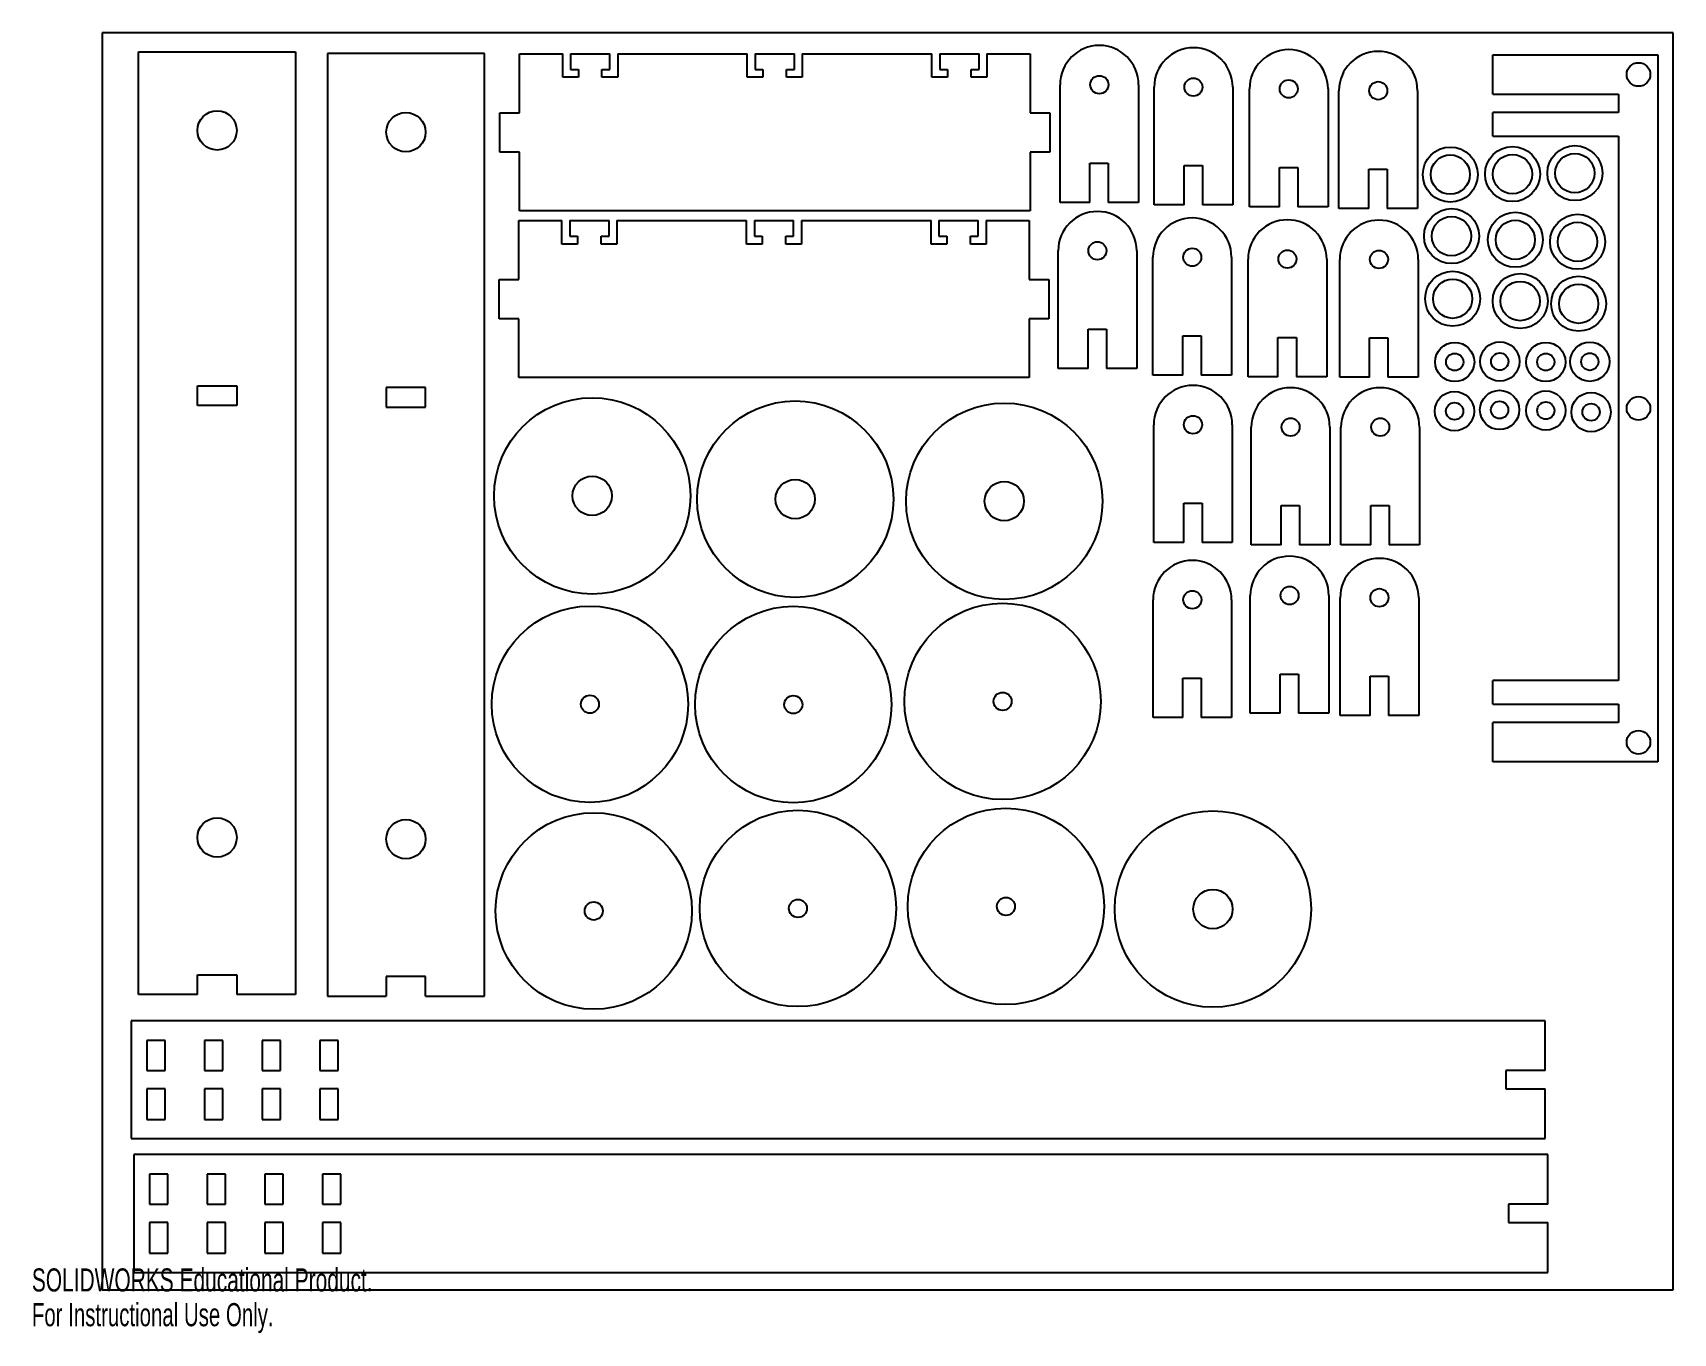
# Model space of a CAD drawing. Extents: x 0 to 10.4, y 0 to 8.3.
import ezdxf
from ezdxf.enums import TextEntityAlignment as Align

# ---------------------------------------------------------------- set-up
doc = ezdxf.new("R2010")
doc.units = 0
doc.layers.get('0').update_dxf_attribs({"linetype": 'CONTINUOUS'})

msp = doc.modelspace()

# ---------------------------------------------------------------- linework, layer by layer
at = {"color": 7, "linetype": 'CONTINUOUS'}
for p, q in [((0.448, 8.276), (0.448, 0.276)), ((10.448, 8.276), (0.448, 8.276)), ((10.448, 0.276), (10.448, 8.276)), ((0.679, 8.155), (1.679, 8.155)), ((0.679, 2.155), (0.679, 8.155)), ((1.679, 8.155), (1.679, 2.155)), ((1.881, 8.144), (1.881, 2.144)), ((2.881, 8.144), (1.881, 8.144)), ((2.881, 2.144), (2.881, 8.144)), ((3.104, 7.767), (3.104, 8.143)), ((3.104, 8.143), (3.379, 8.143)), ((3.379, 7.993), (3.379, 8.143)), ((3.429, 8.143), (3.679, 8.143)), ((3.429, 8.143), (3.429, 8.043)), ((3.429, 8.043), (3.479, 8.043)), ((3.479, 8.043), (3.479, 7.993)), ((3.629, 8.043), (3.679, 8.043)), ((3.629, 7.993), (3.629, 8.043)), ((3.679, 8.043), (3.679, 8.143)), ((3.729, 8.143), (4.554, 8.143)), ((3.729, 8.143), (3.729, 7.993)), ((4.554, 7.993), (4.554, 8.143)), ((4.604, 8.143), (4.604, 8.043)), ((4.604, 8.143), (4.854, 8.143)), ((4.604, 8.043), (4.654, 8.043)), ((4.654, 8.043), (4.654, 7.993)), ((4.804, 7.993), (4.804, 8.043)), ((4.804, 8.043), (4.854, 8.043)), ((4.854, 8.043), (4.854, 8.143)), ((4.904, 8.143), (4.904, 7.993)), ((4.904, 8.143), (5.729, 8.143)), ((5.729, 7.993), (5.729, 8.143)), ((5.779, 8.143), (5.779, 8.043)), ((5.779, 8.143), (6.029, 8.143)), ((5.779, 8.043), (5.829, 8.043)), ((5.829, 8.043), (5.829, 7.993)), ((5.979, 8.043), (6.029, 8.043)), ((5.979, 7.993), (5.979, 8.043)), ((6.029, 8.043), (6.029, 8.143)), ((6.079, 8.143), (6.354, 8.143)), ((6.079, 8.143), (6.079, 7.993)), ((6.354, 8.143), (6.354, 7.767)), ((9.3, 7.886), (9.3, 8.136)), ((9.3, 8.136), (10.349, 8.136)), ((10.349, 8.136), (10.349, 3.636)), ((3.479, 7.993), (3.379, 7.993)), ((3.729, 7.993), (3.629, 7.993)), ((4.654, 7.993), (4.554, 7.993)), ((4.904, 7.993), (4.804, 7.993)), ((5.829, 7.993), (5.729, 7.993)), ((6.079, 7.993), (5.979, 7.993)), ((6.545, 7.196), (6.545, 7.946)), ((7.045, 7.946), (7.045, 7.196)), ((7.144, 7.181), (7.144, 7.931)), ((7.644, 7.931), (7.644, 7.181)), ((7.751, 7.169), (7.751, 7.919)), ((8.251, 7.919), (8.251, 7.169)), ((8.32, 7.158), (8.32, 7.908)), ((8.82, 7.908), (8.82, 7.158)), ((9.3, 7.886), (10.099, 7.886)), ((10.099, 7.886), (10.099, 7.769)), ((2.979, 7.517), (2.979, 7.767)), ((2.979, 7.767), (3.104, 7.767)), ((6.354, 7.767), (6.479, 7.767)), ((6.479, 7.767), (6.479, 7.517)), ((10.099, 7.769), (9.3, 7.769)), ((9.3, 7.619), (9.3, 7.769)), ((9.3, 7.619), (10.099, 7.619)), ((10.099, 7.619), (10.099, 4.153)), ((3.104, 7.517), (2.979, 7.517)), ((3.104, 7.143), (3.104, 7.517)), ((6.354, 7.517), (6.354, 7.143)), ((6.479, 7.517), (6.354, 7.517)), ((6.735, 7.196), (6.735, 7.446)), ((6.735, 7.446), (6.852, 7.446)), ((6.852, 7.446), (6.852, 7.196)), ((7.334, 7.431), (7.451, 7.431)), ((7.334, 7.181), (7.334, 7.431)), ((7.451, 7.431), (7.451, 7.181)), ((7.941, 7.419), (8.058, 7.419)), ((7.941, 7.169), (7.941, 7.419)), ((8.058, 7.419), (8.058, 7.169)), ((8.51, 7.408), (8.627, 7.408)), ((8.51, 7.158), (8.51, 7.408)), ((8.627, 7.408), (8.627, 7.158)), ((6.354, 7.143), (3.104, 7.143)), ((6.735, 7.196), (6.545, 7.196)), ((7.045, 7.196), (6.852, 7.196)), ((7.334, 7.181), (7.144, 7.181)), ((7.644, 7.181), (7.451, 7.181)), ((7.941, 7.169), (7.751, 7.169)), ((8.251, 7.169), (8.058, 7.169)), ((8.51, 7.158), (8.32, 7.158)), ((8.82, 7.158), (8.627, 7.158)), ((3.099, 7.082), (3.374, 7.082)), ((3.099, 6.706), (3.099, 7.082)), ((3.374, 6.932), (3.374, 7.082)), ((3.424, 7.082), (3.674, 7.082)), ((3.424, 7.082), (3.424, 6.982)), ((3.674, 6.982), (3.674, 7.082)), ((3.724, 7.082), (4.549, 7.082)), ((3.724, 7.082), (3.724, 6.932)), ((4.549, 6.932), (4.549, 7.082)), ((4.599, 7.082), (4.599, 6.982)), ((4.599, 7.082), (4.849, 7.082)), ((4.849, 6.982), (4.849, 7.082)), ((4.899, 7.082), (4.899, 6.932)), ((4.899, 7.082), (5.724, 7.082)), ((5.724, 6.932), (5.724, 7.082)), ((5.774, 7.082), (6.024, 7.082)), ((5.774, 7.082), (5.774, 6.982)), ((6.024, 6.982), (6.024, 7.082)), ((6.074, 7.082), (6.349, 7.082)), ((6.074, 7.082), (6.074, 6.932)), ((6.349, 7.082), (6.349, 6.706)), ((3.474, 6.932), (3.374, 6.932)), ((3.424, 6.982), (3.474, 6.982)), ((3.474, 6.982), (3.474, 6.932)), ((3.624, 6.982), (3.674, 6.982)), ((3.624, 6.932), (3.624, 6.982)), ((3.724, 6.932), (3.624, 6.932)), ((4.649, 6.932), (4.549, 6.932)), ((4.599, 6.982), (4.649, 6.982)), ((4.649, 6.982), (4.649, 6.932)), ((4.799, 6.932), (4.799, 6.982)), ((4.799, 6.982), (4.849, 6.982)), ((4.899, 6.932), (4.799, 6.932)), ((5.824, 6.932), (5.724, 6.932)), ((5.774, 6.982), (5.824, 6.982)), ((5.824, 6.982), (5.824, 6.932)), ((5.974, 6.982), (6.024, 6.982)), ((5.974, 6.932), (5.974, 6.982)), ((6.074, 6.932), (5.974, 6.932)), ((6.533, 6.139), (6.533, 6.889)), ((7.033, 6.889), (7.033, 6.139)), ((7.136, 6.098), (7.136, 6.848)), ((7.636, 6.848), (7.636, 6.098)), ((7.742, 6.086), (7.742, 6.836)), ((8.242, 6.836), (8.242, 6.086)), ((8.325, 6.084), (8.325, 6.834)), ((8.825, 6.834), (8.825, 6.084)), ((2.974, 6.706), (3.099, 6.706)), ((2.974, 6.456), (2.974, 6.706)), ((6.349, 6.706), (6.474, 6.706)), ((6.474, 6.706), (6.474, 6.456)), ((3.099, 6.456), (2.974, 6.456)), ((3.099, 6.082), (3.099, 6.456)), ((6.349, 6.456), (6.349, 6.082)), ((6.474, 6.456), (6.349, 6.456)), ((6.723, 6.389), (6.84, 6.389)), ((6.723, 6.139), (6.723, 6.389)), ((6.84, 6.389), (6.84, 6.139)), ((7.326, 6.098), (7.326, 6.348)), ((7.326, 6.348), (7.443, 6.348)), ((7.443, 6.348), (7.443, 6.098)), ((7.932, 6.336), (8.049, 6.336)), ((7.932, 6.086), (7.932, 6.336)), ((8.049, 6.336), (8.049, 6.086)), ((8.515, 6.084), (8.515, 6.334)), ((8.515, 6.334), (8.632, 6.334)), ((8.632, 6.334), (8.632, 6.084)), ((6.349, 6.082), (3.099, 6.082)), ((6.723, 6.139), (6.533, 6.139)), ((7.033, 6.139), (6.84, 6.139)), ((7.326, 6.098), (7.136, 6.098)), ((7.636, 6.098), (7.443, 6.098)), ((7.932, 6.086), (7.742, 6.086)), ((8.242, 6.086), (8.049, 6.086)), ((8.515, 6.084), (8.325, 6.084)), ((8.825, 6.084), (8.632, 6.084)), ((1.054, 6.03), (1.304, 6.03)), ((1.054, 5.905), (1.054, 6.03)), ((1.304, 6.03), (1.304, 5.905)), ((2.256, 6.019), (2.256, 5.894)), ((2.506, 6.019), (2.256, 6.019)), ((2.506, 5.894), (2.506, 6.019)), ((1.304, 5.905), (1.054, 5.905)), ((2.256, 5.894), (2.506, 5.894)), ((7.141, 5.032), (7.141, 5.782)), ((7.641, 5.782), (7.641, 5.032)), ((7.762, 5.017), (7.762, 5.767)), ((8.262, 5.767), (8.262, 5.017)), ((8.333, 5.017), (8.333, 5.767)), ((8.833, 5.767), (8.833, 5.017)), ((7.332, 5.282), (7.449, 5.282)), ((7.332, 5.032), (7.332, 5.282)), ((7.449, 5.282), (7.449, 5.032)), ((7.952, 5.267), (8.069, 5.267)), ((7.952, 5.017), (7.952, 5.267)), ((8.069, 5.267), (8.069, 5.017)), ((8.523, 5.017), (8.523, 5.267)), ((8.523, 5.267), (8.64, 5.267)), ((8.64, 5.267), (8.64, 5.017)), ((7.332, 5.032), (7.141, 5.032)), ((7.641, 5.032), (7.449, 5.032)), ((7.952, 5.017), (7.762, 5.017)), ((8.262, 5.017), (8.069, 5.017)), ((8.523, 5.017), (8.333, 5.017)), ((8.833, 5.017), (8.64, 5.017)), ((7.137, 3.918), (7.137, 4.668)), ((7.637, 4.668), (7.637, 3.918)), ((7.756, 3.945), (7.756, 4.695)), ((8.256, 4.695), (8.256, 3.945)), ((8.328, 3.931), (8.328, 4.681)), ((8.828, 4.681), (8.828, 3.931)), ((7.946, 4.195), (8.063, 4.195)), ((7.946, 3.945), (7.946, 4.195)), ((8.063, 4.195), (8.063, 3.945)), ((8.518, 3.931), (8.518, 4.181)), ((8.518, 4.181), (8.635, 4.181)), ((8.635, 4.181), (8.635, 3.931)), ((7.327, 3.918), (7.327, 4.168)), ((7.327, 4.168), (7.444, 4.168)), ((7.444, 4.168), (7.444, 3.918)), ((10.099, 4.153), (9.3, 4.153)), ((9.3, 4.003), (9.3, 4.153)), ((9.3, 4.003), (10.099, 4.003)), ((10.099, 4.003), (10.099, 3.886)), ((7.327, 3.918), (7.137, 3.918)), ((7.637, 3.918), (7.444, 3.918)), ((7.946, 3.945), (7.756, 3.945)), ((8.256, 3.945), (8.063, 3.945)), ((8.518, 3.931), (8.328, 3.931)), ((8.828, 3.931), (8.635, 3.931)), ((10.099, 3.886), (9.3, 3.886)), ((9.3, 3.636), (9.3, 3.886)), ((10.349, 3.636), (9.3, 3.636)), ((1.054, 2.155), (1.054, 2.28)), ((1.054, 2.28), (1.304, 2.28)), ((1.304, 2.28), (1.304, 2.155)), ((2.506, 2.269), (2.256, 2.269)), ((2.256, 2.269), (2.256, 2.144)), ((2.506, 2.144), (2.506, 2.269)), ((1.054, 2.155), (0.679, 2.155)), ((1.679, 2.155), (1.304, 2.155)), ((1.881, 2.144), (2.256, 2.144)), ((2.506, 2.144), (2.881, 2.144)), ((0.632, 1.988), (0.632, 1.238)), ((9.632, 1.988), (0.632, 1.988)), ((9.632, 1.672), (9.632, 1.988)), ((0.849, 1.863), (0.732, 1.863)), ((0.732, 1.863), (0.732, 1.672)), ((0.849, 1.672), (0.849, 1.863)), ((1.099, 1.863), (1.099, 1.672)), ((1.216, 1.863), (1.099, 1.863)), ((1.216, 1.672), (1.216, 1.863)), ((1.466, 1.863), (1.466, 1.672)), ((1.583, 1.863), (1.466, 1.863)), ((1.583, 1.672), (1.583, 1.863)), ((1.833, 1.863), (1.833, 1.672)), ((1.95, 1.863), (1.833, 1.863)), ((1.95, 1.672), (1.95, 1.863)), ((0.732, 1.672), (0.849, 1.672)), ((1.099, 1.672), (1.216, 1.672)), ((1.466, 1.672), (1.583, 1.672)), ((1.833, 1.672), (1.95, 1.672)), ((9.632, 1.672), (9.382, 1.672)), ((9.382, 1.672), (9.382, 1.555)), ((0.732, 1.555), (0.732, 1.36)), ((0.849, 1.555), (0.732, 1.555)), ((0.849, 1.36), (0.849, 1.555)), ((1.099, 1.555), (1.099, 1.36)), ((1.216, 1.555), (1.099, 1.555)), ((1.216, 1.36), (1.216, 1.555)), ((1.583, 1.555), (1.466, 1.555)), ((1.466, 1.555), (1.466, 1.36)), ((1.583, 1.36), (1.583, 1.555)), ((1.833, 1.555), (1.833, 1.36)), ((1.95, 1.555), (1.833, 1.555)), ((1.95, 1.36), (1.95, 1.555)), ((9.382, 1.555), (9.632, 1.555)), ((9.632, 1.238), (9.632, 1.555)), ((0.732, 1.36), (0.849, 1.36)), ((1.099, 1.36), (1.216, 1.36)), ((1.466, 1.36), (1.583, 1.36)), ((1.833, 1.36), (1.95, 1.36)), ((0.632, 1.238), (9.632, 1.238)), ((0.649, 1.137), (0.649, 0.387)), ((9.649, 1.137), (0.649, 1.137)), ((9.649, 0.821), (9.649, 1.137)), ((0.866, 1.012), (0.749, 1.012)), ((0.749, 1.012), (0.749, 0.821)), ((0.866, 0.821), (0.866, 1.012)), ((1.233, 1.012), (1.116, 1.012)), ((1.116, 1.012), (1.116, 0.821)), ((1.233, 0.821), (1.233, 1.012)), ((1.483, 1.012), (1.483, 0.821)), ((1.6, 1.012), (1.483, 1.012)), ((1.6, 0.821), (1.6, 1.012)), ((1.85, 1.012), (1.85, 0.821)), ((1.967, 1.012), (1.85, 1.012)), ((1.967, 0.821), (1.967, 1.012)), ((0.749, 0.821), (0.866, 0.821)), ((1.116, 0.821), (1.233, 0.821)), ((1.483, 0.821), (1.6, 0.821)), ((1.85, 0.821), (1.967, 0.821)), ((9.649, 0.821), (9.399, 0.821)), ((9.399, 0.821), (9.399, 0.704)), ((0.749, 0.704), (0.749, 0.509)), ((0.866, 0.704), (0.749, 0.704)), ((0.866, 0.509), (0.866, 0.704)), ((1.116, 0.704), (1.116, 0.509)), ((1.233, 0.704), (1.116, 0.704)), ((1.233, 0.509), (1.233, 0.704)), ((1.6, 0.704), (1.483, 0.704)), ((1.483, 0.704), (1.483, 0.509)), ((1.6, 0.509), (1.6, 0.704)), ((1.967, 0.704), (1.85, 0.704)), ((1.85, 0.704), (1.85, 0.509)), ((1.967, 0.509), (1.967, 0.704)), ((9.399, 0.704), (9.649, 0.704)), ((9.649, 0.387), (9.649, 0.704)), ((0.749, 0.509), (0.866, 0.509)), ((1.116, 0.509), (1.233, 0.509)), ((1.483, 0.509), (1.6, 0.509)), ((1.85, 0.509), (1.967, 0.509)), ((0.649, 0.387), (9.649, 0.387)), ((0.448, 0.276), (10.448, 0.276))]:
    msp.add_line(p, q, dxfattribs=at)
for centre, radius in [((10.227, 8.011), 0.075), ((6.795, 7.946), 0.0575), ((7.394, 7.931), 0.0575), ((8.001, 7.919), 0.0575), ((8.57, 7.908), 0.0575), ((1.179, 7.655), 0.125), ((2.381, 7.644), 0.125), ((9.029, 7.374), 0.175), ((9.425, 7.377), 0.175), ((9.822, 7.383), 0.175), ((9.029, 7.374), 0.125), ((9.425, 7.377), 0.125), ((9.822, 7.383), 0.125), ((9.037, 6.982), 0.175), ((9.037, 6.982), 0.125), ((9.443, 6.959), 0.175), ((9.839, 6.946), 0.175), ((9.443, 6.959), 0.125), ((9.839, 6.946), 0.125), ((6.783, 6.889), 0.0575), ((7.386, 6.848), 0.0575), ((7.992, 6.836), 0.0575), ((8.575, 6.834), 0.0575), ((9.044, 6.584), 0.175), ((9.044, 6.584), 0.125), ((9.474, 6.569), 0.175), ((9.474, 6.569), 0.125), ((9.846, 6.552), 0.175), ((9.846, 6.552), 0.125), ((9.057, 6.181), 0.125), ((9.344, 6.184), 0.125), ((9.637, 6.181), 0.125), ((9.917, 6.183), 0.125), ((9.057, 6.181), 0.055), ((9.344, 6.184), 0.055), ((9.637, 6.181), 0.055), ((9.917, 6.183), 0.055), ((3.567, 5.329), 0.625), ((9.056, 5.868), 0.125), ((9.343, 5.876), 0.125), ((9.637, 5.872), 0.125), ((9.925, 5.862), 0.125), ((10.227, 5.886), 0.075), ((4.859, 5.308), 0.625), ((6.19, 5.295), 0.625), ((9.056, 5.868), 0.055), ((9.343, 5.876), 0.055), ((9.637, 5.872), 0.055), ((9.925, 5.862), 0.055), ((7.391, 5.782), 0.0575), ((8.012, 5.767), 0.0575), ((8.583, 5.767), 0.0575), ((3.567, 5.329), 0.125), ((4.859, 5.308), 0.125), ((6.19, 5.295), 0.125), ((7.387, 4.668), 0.0575), ((8.006, 4.695), 0.0575), ((8.578, 4.681), 0.0575), ((3.552, 4.003), 0.625), ((4.847, 4.001), 0.625), ((6.179, 4.021), 0.625), ((6.179, 4.021), 0.0575), ((3.552, 4.003), 0.0575), ((4.847, 4.001), 0.0575), ((10.227, 3.761), 0.075), ((1.179, 3.155), 0.125), ((2.381, 3.144), 0.125), ((3.577, 2.687), 0.625), ((4.876, 2.703), 0.625), ((6.2, 2.716), 0.625), ((7.518, 2.699), 0.625), ((7.518, 2.699), 0.125), ((3.577, 2.687), 0.0575), ((4.876, 2.703), 0.0575), ((6.2, 2.716), 0.0575)]:
    msp.add_circle(centre, radius, dxfattribs=at)
for centre, start, end in [((6.795, 7.946), 90, 180), ((6.795, 7.946), 0, 90), ((7.394, 7.931), 90, 180), ((7.394, 7.931), 0, 90), ((8.001, 7.919), 90, 180), ((8.001, 7.919), 0, 90), ((8.57, 7.908), 90, 180), ((8.57, 7.908), 0, 90), ((6.783, 6.889), 90, 180), ((6.783, 6.889), 0, 90), ((7.386, 6.848), 90, 180), ((7.386, 6.848), 0, 90), ((7.992, 6.836), 90, 180), ((7.992, 6.836), 0, 90), ((8.575, 6.834), 90, 180), ((8.575, 6.834), 0, 90), ((7.391, 5.782), 90, 180), ((7.391, 5.782), 0, 90), ((8.012, 5.767), 90, 180), ((8.012, 5.767), 0, 90), ((8.583, 5.767), 90, 180), ((8.583, 5.767), 0, 90), ((7.387, 4.668), 90, 180), ((7.387, 4.668), 0, 90), ((8.006, 4.695), 90, 180), ((8.006, 4.695), 0, 90), ((8.578, 4.681), 90, 180), ((8.578, 4.681), 0, 90)]:
    msp.add_arc(centre, 0.25, start, end, dxfattribs=at)

# ---------------------------------------------------------------- texts
for s, width, p in [('SOLIDWORKS Educational Product.', 0.677419, (0, 0.221)), ('For Instructional Use Only.', 0.661111, (0, 0))]:
    msp.add_text(s, height=0.14705, dxfattribs=dict(at, width=width)).set_placement(p, align=Align.BOTTOM_LEFT)

doc.saveas('drawing.dxf')
